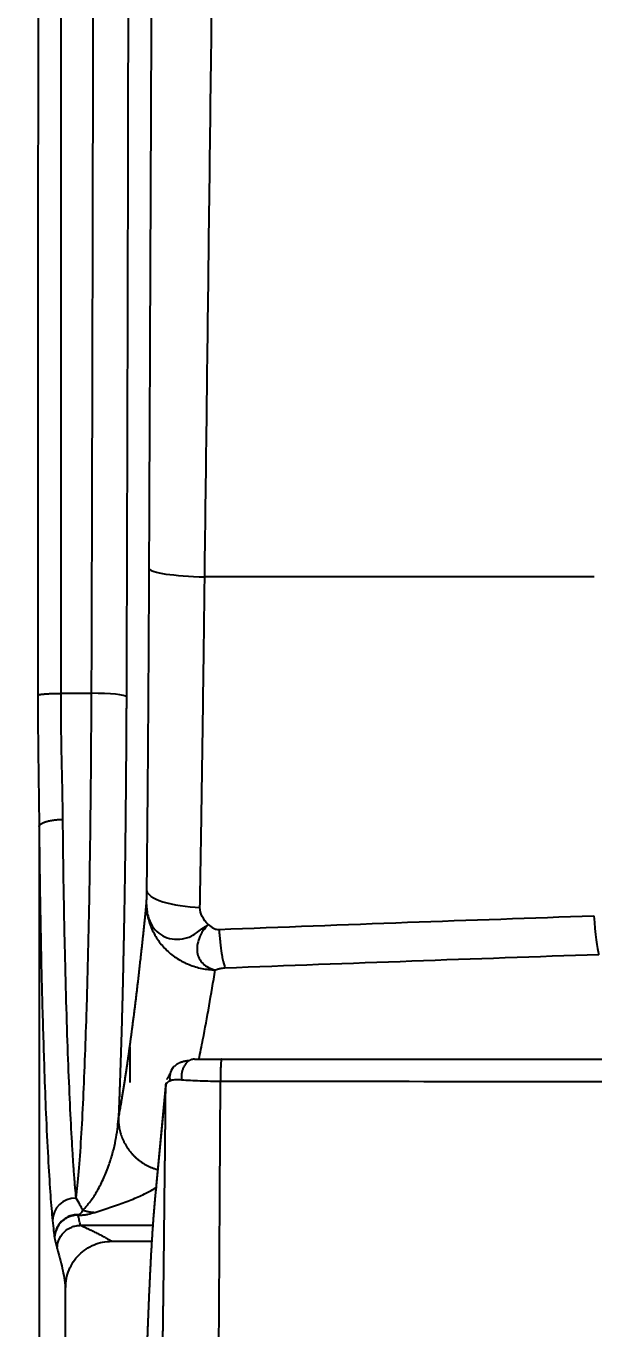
# Model space of a CAD drawing. Header units: millimetres. Extents: x 22 to 2359, y 6 to 1660.
# Drawn here: x 1019.8 to 1068.3, y 1272.9 to 1384.1 of the extents above; entities that cross this region are included whole.
import ezdxf

# ---------------------------------------------------------------- set-up
doc = ezdxf.new("R2010")
doc.units = ezdxf.units.MM
doc.layers.get('Defpoints').update_dxf_attribs({"linetype": 'CONTINUOUS'})
doc.layers.add('1LINE', color=7, linetype='CONTINUOUS')
doc.styles.add('Annotative', font='malgun.ttf')
doc.dimstyles.new('WOO', dxfattribs={"dimtxt": 20, "dimasz": 2, "dimexe": 1.25, "dimexo": 0.3, "dimgap": 1, "dimtad": 1, "dimdec": 1, "dimzin": 1, "dimdsep": 46, "dimtxsty": 'Annotative', "dimcen": 0, "dimclrd": 1, "dimclre": 1, "dimclrt": 2, "dimadec": 0, "dimazin": 0, "dimtfac": 1, "dimtdec": 1, "dimtofl": 0, "dimtmove": 0, "dimatfit": 3, "dimfxl": 0, "dimarcsym": 0})

# ---------------------------------------------------------------- blocks, each defined once
blk = doc.blocks.new('*D9')
at = {"layer": '1LINE', "color": 1, "lineweight": -2}
for p, q in [((948.16, 1394.59), (948.16, 1531.77)), ((1431.09, 1290.67), (1431.09, 1531.77)), ((950.16, 1530.52), (1429.09, 1530.52))]:
    blk.add_line(p, q, dxfattribs=at)
at = {"layer": '1LINE', "color": 1}
for points in [[(950.16, 1530.86), (950.16, 1530.19), (948.16, 1530.52)], [(1429.09, 1530.86), (1429.09, 1530.19), (1431.09, 1530.52)]]:
    blk.add_solid(points, dxfattribs=at)
at = {"layer": 'Defpoints', "color": 0}
for p in [(1431.09, 1530.52), (948.16, 1394.29), (1431.09, 1290.37)]:
    blk.add_point(p, dxfattribs=at)
at = {"layer": '1LINE', "color": 2, "insert": (1189.63, 1541.86), "char_height": 20, "attachment_point": 5, "style": 'Annotative'}
blk.add_mtext('483', dxfattribs=at)
blk = doc.blocks.new('*D12')
at = {"layer": '1LINE', "color": 1, "lineweight": -2}
for p, q in [((1025.27, 1424.9), (1025.27, 1492.44)), ((1431.09, 1290.67), (1431.09, 1492.44)), ((1027.27, 1491.19), (1429.09, 1491.19))]:
    blk.add_line(p, q, dxfattribs=at)
at = {"layer": '1LINE', "color": 1}
for points in [[(1027.27, 1491.52), (1027.27, 1490.85), (1025.27, 1491.19)], [(1429.09, 1491.52), (1429.09, 1490.85), (1431.09, 1491.19)]]:
    blk.add_solid(points, dxfattribs=at)
at = {"layer": 'Defpoints', "color": 0}
for p in [(1431.09, 1491.19), (1025.27, 1424.6), (1431.09, 1290.37)]:
    blk.add_point(p, dxfattribs=at)
at = {"layer": '1LINE', "color": 2, "insert": (1228.18, 1502.52), "char_height": 20, "attachment_point": 5, "style": 'Annotative'}
blk.add_mtext('406', dxfattribs=at)

msp = doc.modelspace()

# ---------------------------------------------------------------- linework, layer by layer
at = {"layer": '1LINE'}
for p, q in [((1068.29, 1337.11), (1035.03, 1337.11)), ((1025.34, 1327.16), (1022.73, 1327.16)), ((1028.63, 1296.97), (1028.63, 1293.92)), ((1031.71, 1293.89), (1030.82, 1284.57)), ((1031.7, 1293.72), (1030.82, 1284.51)), ((1024.43, 1281.74), (1030.6, 1281.74)), ((1027.1, 1280.38), (1030.52, 1280.38)), ((1027.1, 1280.38), (1030.52, 1280.38)), ((1027.1, 1280.38), (1027.1, 1280.38))]:
    msp.add_line(p, q, dxfattribs=at)
for centre, major_axis, ratio, start_param, end_param in [((1035.59, 1337.74), (-5.3, 0.07), 0.120618, 0.036242, 1.467818), ((1025.34, 1326.88), (3, -0.01), 0.095764, 0.035066, 1.57172), ((1068.69, 1309.61), (-0.16, 5), 0.097203, 1.860124, 2.817121), ((1024.03, 1282.15), (1.99, 0.2), 0.957323, 1.474494, 3.031989)]:
    msp.add_ellipse(centre, major_axis=major_axis, ratio=ratio, start_param=start_param, end_param=end_param, dxfattribs=at)
for points, degree in [([(1030.29, 1337.78), (1030.44, 1373.05), (1030.61, 1412.6)], 2), ([(1025.52, 1411.92), (1025.49, 1383.62), (1025.43, 1355.34), (1025.34, 1327.16)], 3), ([(1028.52, 1411.85), (1028.5, 1390.56), (1028.41, 1348.07), (1028.34, 1326.88)], 2), ([(1030.09, 1310.31), (1030.16, 1317.06), (1030.26, 1330.82), (1030.29, 1337.78)], 2), ([(1028.34, 1326.88), (1028.33, 1324.26), (1028.29, 1319.11), (1028.24, 1314.07), (1028.17, 1309.22), (1028.08, 1304.59), (1027.98, 1300.22), (1027.86, 1296.17), (1027.73, 1292.46), (1027.66, 1290.81)], 2), ([(1030.05, 1309.12), (1030.06, 1309.23), (1030.07, 1309.47), (1030.08, 1309.76), (1030.09, 1310.11), (1030.09, 1310.31)], 2), ([(1035.33, 1307.41), (1034.92, 1307.85), (1034.61, 1308.34), (1034.62, 1308.88)], 3), ([(1036.76, 1303.72), (1047.39, 1304.13), (1058.03, 1304.51), (1068.69, 1304.87)], 3), ([(1033.7, 1295.79), (1032.84, 1295.73), (1032.35, 1295.23)], 2), ([(1036.48, 1295.92), (1056.3, 1295.92), (1076.13, 1295.92)], 2), ([(1032.08, 1294.73), (1031.79, 1294.2)], 1), ([(1024.2, 1282.66), (1024.21, 1282.64), (1024.21, 1282.63), (1024.21, 1282.62)], 3), ([(1024.21, 1282.62), (1024.21, 1282.62), (1024.21, 1282.61), (1024.21, 1282.6)], 3), ([(1024.43, 1281.74), (1025.19, 1281.39), (1026.49, 1280.73), (1027.1, 1280.38)], 2), ([(1023.14, 1176.51), (1023.14, 1209.81), (1023.15, 1243.11), (1023.15, 1276.42)], 3)]:
    msp.add_open_spline(points, degree=degree, dxfattribs=at)
for points, degree, knots in [([(1020.8, 1411), (1020.8, 1403.99), (1020.8, 1389.72), (1020.79, 1368.22), (1020.78, 1347.24), (1020.78, 1333.51), (1020.78, 1327.01)], 3, [0, 0, 0, 0, 0.250152, 0.508761, 0.767371, 1, 1, 1, 1]), ([(1035.03, 1337.11), (1035.15, 1346.56), (1035.39, 1366.21), (1035.7, 1391.12), (1035.89, 1406.58), (1035.96, 1411.84)], 3, [0, 0, 0, 0, 0.37944, 0.788814, 1, 1, 1, 1]), ([(1034.62, 1308.88), (1034.66, 1311.08), (1034.74, 1315.81), (1034.85, 1323.13), (1034.95, 1330.34), (1035.01, 1335.02), (1035.03, 1337.11)], 3, [0, 0, 0, 0, 0.238273, 0.509802, 0.781201, 1, 1, 1, 1]), ([(1020.78, 1327.01), (1020.78, 1326.07), (1020.78, 1324.18), (1020.82, 1321.35), (1020.86, 1318.55), (1020.88, 1316.71), (1020.89, 1315.79)], 3, [0, 0, 0, 0, 0.249506, 0.500353, 0.750745, 1, 1, 1, 1]), ([(1022.73, 1327.16), (1022.74, 1326.26), (1022.74, 1324.43), (1022.78, 1322.17), (1022.82, 1320.37), (1022.86, 1318.59), (1022.88, 1317.27), (1022.89, 1316.4)], 3, [0, 0, 0, 0, 0.248481, 0.49901, 0.625203, 0.751156, 1, 1, 1, 1]), ([(1025.34, 1327.16), (1025.33, 1325.97), (1025.32, 1323.59), (1025.29, 1320.04), (1025.26, 1316.53), (1025.21, 1313.07), (1025.16, 1309.68), (1025.09, 1306.39), (1025.01, 1303.23), (1024.92, 1299.79), (1024.79, 1296.15), (1024.64, 1292.43), (1024.46, 1289.07), (1024.25, 1286.14), (1024.11, 1284.77), (1024.03, 1284.07)], 3, [0, 0, 0, 0, 0.0607, 0.121904, 0.183613, 0.245828, 0.308548, 0.371772, 0.435503, 0.499738, 0.590073, 0.685267, 0.78532, 0.890232, 1, 1, 1, 1]), ([(1022.89, 1316.4), (1022.9, 1315.45), (1022.92, 1313.52), (1022.96, 1310.69), (1023.01, 1307.89), (1023.09, 1304.33), (1023.19, 1300.23), (1023.34, 1295.85), (1023.5, 1292.01), (1023.64, 1289.28), (1023.76, 1287.39), (1023.85, 1286.07), (1023.94, 1284.95), (1024, 1284.34), (1024.03, 1284.07)], 3, [0, 0, 0, 0, 0.062731, 0.126856, 0.19228, 0.258895, 0.383978, 0.507109, 0.629259, 0.751469, 0.812938, 0.874788, 0.943504, 1, 1, 1, 1]), ([(1020.89, 1315.79), (1020.89, 1312.38), (1020.89, 1305.63), (1020.89, 1292.55), (1020.88, 1274.05), (1020.88, 1249.6), (1020.88, 1227.23), (1020.88, 1209.58), (1020.89, 1201.22), (1020.89, 1197.15)], 3, [0, 0, 0, 0, 0.085508, 0.169482, 0.329178, 0.551325, 0.786802, 0.896299, 1, 1, 1, 1]), ([(1020.89, 1315.79), (1020.9, 1314.76), (1020.92, 1312.67), (1020.97, 1309.57), (1021.02, 1306.46), (1021.08, 1303.36), (1021.16, 1300.3), (1021.25, 1297.31), (1021.35, 1294.08), (1021.49, 1290.54), (1021.67, 1287.09), (1021.85, 1284.15), (1021.97, 1282.82), (1022.03, 1282.16)], 3, [0, 0, 0, 0, 0.065122, 0.132693, 0.202714, 0.275184, 0.350103, 0.42747, 0.507285, 0.618321, 0.751629, 0.875817, 1, 1, 1, 1]), ([(1030.09, 1310.31), (1030.13, 1310), (1030.59, 1309.64), (1032.31, 1309.1), (1033.52, 1308.93), (1034.62, 1308.88)], 3, [0, 0, 0, 0, 0.5, 0.5, 1, 1, 1, 1]), ([(1027.66, 1290.81), (1028.19, 1293.68), (1028.7, 1297.47), (1028.86, 1298.65), (1029.02, 1299.93), (1029.11, 1300.61), (1029.28, 1302.03), (1029.54, 1304.31), (1029.72, 1305.91), (1029.8, 1306.68), (1029.89, 1307.51), (1029.97, 1308.28), (1030.05, 1309.12)], 2, [0, 0, 0, 0.5, 0.5, 0.625, 0.625, 0.6875, 0.75, 0.875, 0.875, 0.9375, 0.9375, 1, 1, 1]), ([(1030.05, 1309.13), (1030.06, 1308.95), (1030.08, 1308.59), (1030.2, 1307.87), (1030.49, 1307), (1031.04, 1306.04), (1031.77, 1305.19), (1032.52, 1304.6), (1033.17, 1304.22), (1033.69, 1303.99), (1034.23, 1303.8), (1034.79, 1303.66), (1035.35, 1303.57), (1035.74, 1303.55), (1035.93, 1303.54)], 3, [0, 0, 0, 0, 0.062537, 0.125074, 0.25, 0.374926, 0.499852, 0.624778, 0.687315, 0.749852, 0.812389, 0.874926, 0.937463, 1, 1, 1, 1]), ([(1030.05, 1309.12), (1030.06, 1308.98), (1030.08, 1308.63), (1030.2, 1307.99), (1030.63, 1307.02), (1031.53, 1306.29), (1032.66, 1306.12), (1033.44, 1306.23), (1034.03, 1306.5), (1034.46, 1306.81), (1034.87, 1307.13), (1035.19, 1307.33), (1035.33, 1307.41)], 3, [0, 0, 0, 0, 0.05262, 0.125826, 0.251171, 0.498907, 0.624516, 0.750191, 0.812194, 0.874041, 0.944951, 1, 1, 1, 1]), ([(1035.33, 1307.41), (1035.18, 1307.25), (1034.84, 1306.88), (1034.44, 1306.05), (1034.27, 1305.02), (1034.71, 1304.18), (1035.33, 1303.73), (1035.73, 1303.6), (1035.93, 1303.54)], 3, [0, 0, 0, 0, 0.115193, 0.251159, 0.500176, 0.749314, 0.874354, 1, 1, 1, 1]), ([(1035.33, 1307.41), (1035.47, 1307.3), (1035.68, 1307.13), (1036, 1307.01), (1036.17, 1307), (1036.25, 1307)], 3, [0, 0, 0, 0, 0.515726, 0.76586, 1, 1, 1, 1]), ([(1036.25, 1307), (1041.61, 1307.21), (1052.28, 1307.62), (1062.96, 1307.98), (1068.27, 1308.17)], 3, [0, 0, 0, 0, 0.502894, 1, 1, 1, 1]), ([(1036.25, 1307), (1036.27, 1306.81), (1036.3, 1306.43), (1036.37, 1305.73), (1036.45, 1305.06), (1036.59, 1304.26), (1036.69, 1303.94), (1036.76, 1303.72)], 3, [0, 0, 0, 0, 0.123857, 0.250441, 0.500492, 0.65005, 1, 1, 1, 1]), ([(1034.54, 1295.9), (1034.65, 1296.46), (1034.94, 1297.93), (1035.41, 1300.43), (1035.75, 1302.5), (1035.93, 1303.54)], 3, [0, 0, 0, 0, 0.239376, 0.619639, 1, 1, 1, 1]), ([(1035.93, 1303.54), (1035.99, 1303.57), (1036.07, 1303.6), (1036.17, 1303.63), (1036.25, 1303.65), (1036.42, 1303.69), (1036.61, 1303.71), (1036.76, 1303.72)], 3, [0, 0, 0, 0, 0.290731, 0.364298, 0.434648, 0.577862, 1, 1, 1, 1]), ([(1032.36, 1295.23), (1032.35, 1295.23), (1032.35, 1295.23), (1032.06, 1294.91), (1031.98, 1294.45), (1032.06, 1294.08)], 3, [0, 0, 0, 0, 0.009659, 0.009659, 1, 1, 1, 1]), ([(1034.15, 1295.92), (1034.4, 1295.92), (1034.99, 1295.92), (1035.31, 1295.92), (1035.6, 1295.92), (1035.92, 1295.92), (1036.19, 1295.92), (1036.48, 1295.92)], 2, [0, 0, 0, 0.25, 0.5, 0.5, 0.75, 0.75, 1, 1, 1]), ([(1031.7, 1293.72), (1031.72, 1293.78), (1031.77, 1293.9), (1031.95, 1294.02), (1032.05, 1294.08)], 3, [0, 0, 0, 0, 0.451958, 1, 1, 1, 1]), ([(1032.06, 1294.08), (1032.18, 1294.13), (1032.43, 1294.21), (1032.85, 1294.18), (1033.05, 1294.17)], 3, [0, 0, 0, 0, 0.511156, 1, 1, 1, 1]), ([(1033.05, 1294.17), (1033.3, 1294.15), (1033.77, 1294.12), (1034.62, 1294.08), (1035.49, 1294.05), (1036.09, 1294.05), (1036.38, 1294.04)], 3, [0, 0, 0, 0, 0.268261, 0.524439, 0.768405, 1, 1, 1, 1]), ([(1036.18, 1263.01), (1036.19, 1265.32), (1036.23, 1270.09), (1036.28, 1277.57), (1036.33, 1285.6), (1036.36, 1291.17), (1036.38, 1294.04)], 3, [0, 0, 0, 0, 0.227188, 0.469588, 0.727191, 1, 1, 1, 1]), ([(1036.38, 1294.04), (1042.99, 1294.04), (1056.21, 1294.03), (1069.43, 1294.01), (1076.05, 1294.01)], 3, [0, 0, 0, 0, 0.500003, 1, 1, 1, 1]), ([(1031.37, 1264.85), (1031.41, 1268.19), (1031.45, 1271.44), (1031.5, 1274.97), (1031.54, 1278.44), (1031.58, 1282.18), (1031.62, 1285.87), (1031.67, 1289.81), (1031.7, 1293.72)], 2, [0, 0, 0, 0.25, 0.25, 0.5, 0.5, 0.75, 0.75, 1, 1, 1]), ([(1024.63, 1283.03), (1024.85, 1283.27), (1025.17, 1283.63), (1025.58, 1284.22), (1025.87, 1284.7), (1026.15, 1285.22), (1026.49, 1285.94), (1026.85, 1286.85), (1027.19, 1287.94), (1027.42, 1288.96), (1027.58, 1289.9), (1027.64, 1290.52), (1027.66, 1290.81)], 3, [0, 0, 0, 0, 0.155363, 0.232813, 0.310168, 0.387256, 0.462668, 0.602665, 0.723972, 0.829352, 0.919363, 1, 1, 1, 1]), ([(1024.03, 1284.07), (1024.14, 1283.88), (1024.34, 1283.52), (1024.54, 1283.19), (1024.63, 1283.03)], 3, [0, 0, 0, 0, 0.525405, 1, 1, 1, 1]), ([(1025.64, 1282.84), (1026.55, 1283.13), (1027.69, 1283.49), (1028.91, 1283.98), (1029.48, 1284.22), (1030, 1284.47), (1030.5, 1284.72), (1030.8, 1284.9), (1030.95, 1285)], 3, [0, 0, 0, 0, 0.44764, 0.560393, 0.671517, 0.778743, 0.880482, 1, 1, 1, 1]), ([(1030.82, 1284.51), (1030.7, 1283.27), (1030.53, 1280.82), (1030.42, 1278.98), (1030.27, 1275.94), (1030.13, 1272.38), (1030.04, 1269.84), (1029.95, 1267.15), (1029.87, 1264.31), (1029.77, 1259.87), (1029.68, 1255.06), (1029.63, 1251.78), (1029.56, 1246.73), (1029.53, 1243.2)], 2, [0, 0, 0, 0.125, 0.1875, 0.25, 0.375, 0.4375, 0.5, 0.5625, 0.625, 0.75, 0.8125, 0.875, 1, 1, 1]), ([(1024.2, 1282.66), (1024.23, 1282.66), (1024.32, 1282.67), (1024.37, 1282.7), (1024.43, 1282.74), (1024.49, 1282.81), (1024.56, 1282.9), (1024.61, 1282.99), (1024.63, 1283.03)], 3, [0, 0, 0, 0, 0.051045, 0.153389, 0.264751, 0.388176, 0.672174, 1, 1, 1, 1]), ([(1022.03, 1282.16), (1022.06, 1281.85), (1022.11, 1281.4), (1022.16, 1280.99), (1022.19, 1280.8), (1022.2, 1280.71), (1022.21, 1280.66)], 3, [0, 0, 0, 0, 0.549368, 0.786488, 0.87459, 1, 1, 1, 1]), ([(1023.53, 1282.48), (1023.44, 1282.44), (1023.25, 1282.37), (1022.91, 1282.15), (1022.55, 1281.79), (1022.35, 1281.38), (1022.26, 1281.1), (1022.22, 1280.91), (1022.21, 1280.76), (1022.21, 1280.66)], 3, [0, 0, 0, 0, 0.124322, 0.249093, 0.498885, 0.749717, 0.81324, 0.876449, 1, 1, 1, 1]), ([(1023.34, 1282.46), (1023.18, 1282.36), (1022.86, 1282.17), (1022.56, 1281.8), (1022.4, 1281.51), (1022.33, 1281.34), (1022.27, 1281.16), (1022.22, 1280.93), (1022.21, 1280.75), (1022.21, 1280.66)], 3, [0, 0, 0, 0, 0.247851, 0.497957, 0.624025, 0.687213, 0.750394, 0.87579, 1, 1, 1, 1]), ([(1024.21, 1282.62), (1024.06, 1282.63), (1023.77, 1282.64), (1023.48, 1282.52), (1023.34, 1282.46)], 3, [0, 0, 0, 0, 0.50748, 1, 1, 1, 1]), ([(1024.21, 1282.62), (1024.1, 1282.61), (1023.89, 1282.59), (1023.65, 1282.52), (1023.53, 1282.48)], 3, [0, 0, 0, 0, 0.506704, 1, 1, 1, 1]), ([(1024.21, 1282.6), (1024.26, 1282.6), (1024.36, 1282.6), (1024.49, 1282.61), (1024.61, 1282.62), (1024.82, 1282.64), (1025.21, 1282.71), (1025.46, 1282.79), (1025.64, 1282.84)], 3, [0, 0, 0, 0, 0.058352, 0.115607, 0.173214, 0.230953, 0.460996, 1, 1, 1, 1]), ([(1024.43, 1281.74), (1024.42, 1281.77), (1024.4, 1281.84), (1024.37, 1281.98), (1024.32, 1282.16), (1024.28, 1282.34), (1024.24, 1282.49), (1024.22, 1282.56), (1024.21, 1282.6)], 3, [0, 0, 0, 0, 0.126638, 0.252772, 0.503434, 0.752382, 0.876371, 1, 1, 1, 1]), ([(1022.21, 1280.66), (1022.23, 1280.58), (1022.26, 1280.42), (1022.32, 1280.19), (1022.37, 1279.97), (1022.41, 1279.82), (1022.43, 1279.75)], 3, [0, 0, 0, 0, 0.248996, 0.498638, 0.748974, 1, 1, 1, 1]), ([(1022.43, 1279.75), (1022.45, 1279.97), (1022.5, 1280.49), (1022.95, 1281.17), (1023.54, 1281.56), (1024.04, 1281.71), (1024.3, 1281.73), (1024.43, 1281.74)], 3, [0, 0, 0, 0, 0.213007, 0.499171, 0.748957, 0.87435, 1, 1, 1, 1]), ([(1022.43, 1279.75), (1022.58, 1279.19), (1022.9, 1278.08), (1023.07, 1276.97), (1023.15, 1276.42)], 3, [0, 0, 0, 0, 0.505991, 1, 1, 1, 1]), ([(1023.15, 1276.42), (1023.16, 1276.68), (1023.19, 1277.19), (1023.5, 1278.18), (1024.22, 1279.29), (1025.32, 1280.02), (1026.31, 1280.33), (1026.83, 1280.36), (1027.1, 1280.38)], 3, [0, 0, 0, 0, 0.124604, 0.249813, 0.498945, 0.74902, 0.870877, 1, 1, 1, 1])]:
    msp.add_open_spline(points, degree=degree, knots=knots, dxfattribs=at)
for points, weights in [([(1022.74, 1411.04), (1022.74, 1383.03), (1022.74, 1355.06), (1022.75, 1327.16)], [1.00030317333, 0.999894828057, 0.999899149301, 1.00031613707]), ([(1020.78, 1327.01), (1020.99, 1327.11), (1021.75, 1327.16), (1022.73, 1327.16)], [1.12376389938, 0.958745411653, 0.958745366872, 1.12376376504]), ([(1020.89, 1315.79), (1020.94, 1316.14), (1021.76, 1316.39), (1022.89, 1316.4)], [1.16129758774, 0.94623653217, 0.946234137448, 1.16129040357]), ([(1034.15, 1295.92), (1033.42, 1295.92), (1032.93, 1295.17), (1033.05, 1294.17)], [1.24080232396, 0.936942061745, 0.920654996816, 1.19194112917]), ([(1036.48, 1295.92), (1036.4, 1295.92), (1036.36, 1295.08), (1036.38, 1294.04)], [1.24812689064, 0.922194961353, 0.917363726516, 1.23363318613]), ([(1027.66, 1290.81), (1027.68, 1288.77), (1028.92, 1287.08), (1030.99, 1286.5)], [1.17022261473, 0.984733260158, 0.950837896407, 1.06853652347]), ([(1024.63, 1283.03), (1024.97, 1282.92), (1025.3, 1282.85), (1025.64, 1282.84)], [1.06928187068, 1.09548805592, 1.12912869845, 1.17020379827])]:
    msp.add_rational_spline(points, weights, degree=3, dxfattribs=at)

# ---------------------------------------------------------------- dimensions: what is measured, and where the dimension line sits
dim = msp.add_linear_dim(base=(1431.09, 1530.52), p1=(948.16, 1394.29), p2=(1431.09, 1290.37), text='483', dimstyle='WOO', override={"dimdec": 0}, dxfattribs=at)
dim.commit()
dim.dimension.update_dxf_attribs({"geometry": '*D9', "text_midpoint": (1189.63, 1541.86)})
dim = msp.add_linear_dim(base=(1431.09, 1491.19), p1=(1025.27, 1424.6), p2=(1431.09, 1290.37), dimstyle='WOO', override={"dimdec": 0}, dxfattribs=at)
dim.commit()
dim.dimension.update_dxf_attribs({"geometry": '*D12', "text_midpoint": (1228.18, 1502.52)})

doc.saveas('drawing.dxf')
